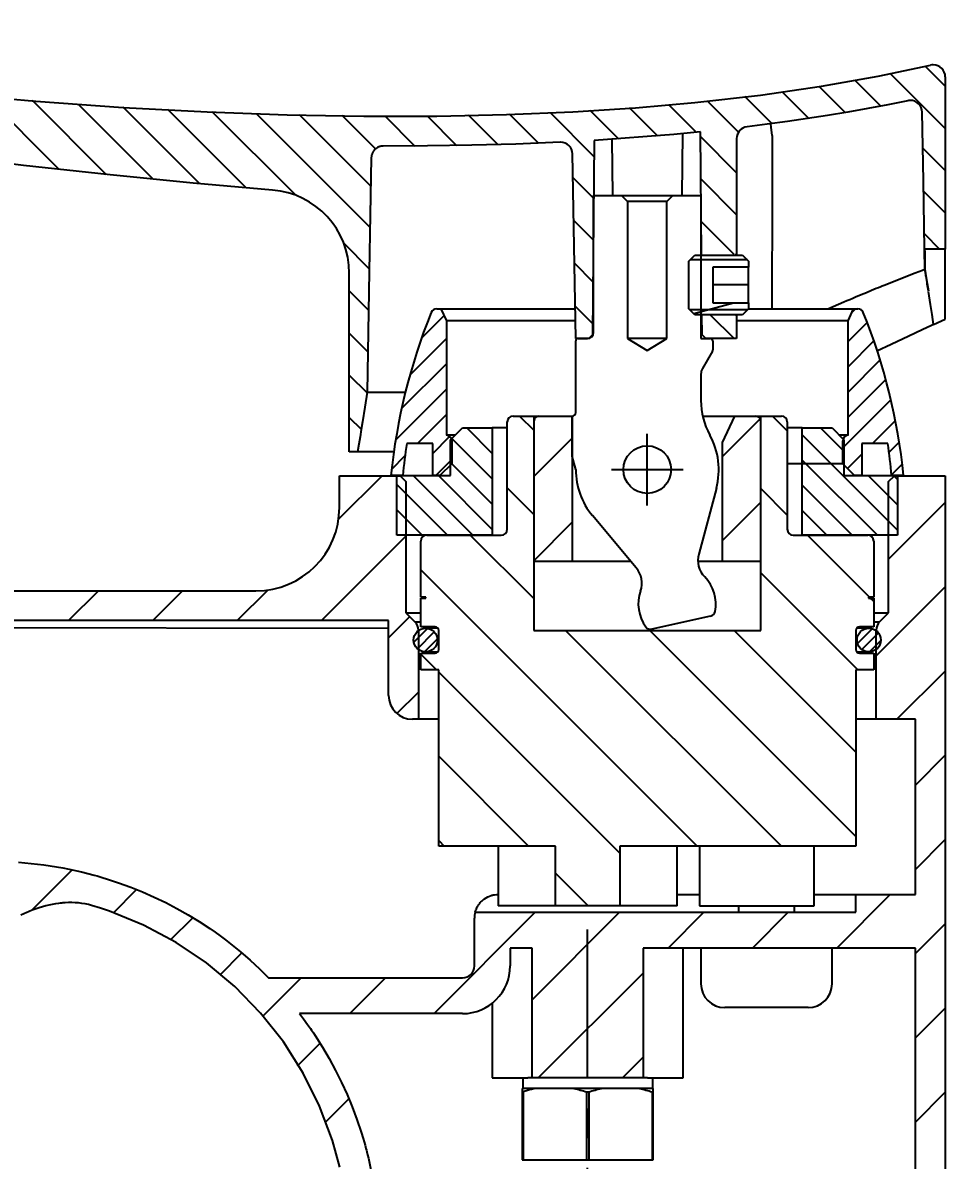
# Model space of a CAD drawing. Extents: x 0 to 1354, y 0 to 992.
# Drawn here: x 755.5 to 832.9, y 375.9 to 471.4 of the extents above; entities that cross this region are included whole.
import ezdxf

# ---------------------------------------------------------------- set-up
doc = ezdxf.new("R2010")
doc.units = 0
doc.header["$LTSCALE"] = 10
doc.header["$MEASUREMENT"] = 0
doc.header["$PDMODE"] = 3
doc.header["$PDSIZE"] = -10
doc.linetypes.add('CENTER', pattern=[2, 1.25, -0.25, 0.25, -0.25])
doc.layers.get('0').update_dxf_attribs({"linetype": 'CONTINUOUS'})
doc.layers.get('DEFPOINTS').update_dxf_attribs({"linetype": 'CONTINUOUS'})
for name, color, linetype in [('1', 7, 'CONTINUOUS'), ('DEF_LAYER_ASSEM_MEMBER', 7, 'CONTINUOUS'), ('DEFAULT_1', 7, 'CENTER')]:
    doc.layers.add(name, color=color, linetype=linetype)
doc.styles.add('Daelim Dimension', font='')
doc.styles.get('Daelim Dimension').set_extended_font_data('나눔고딕')
doc.dimstyles.new('DEFAULT', dxfattribs={"dimscale": 2, "dimtxt": 6, "dimasz": 2, "dimexe": 0, "dimexo": 2, "dimgap": 1, "dimtad": 1, "dimdec": 1, "dimzin": 9, "dimdsep": 46, "dimtxsty": 'Daelim Dimension', "dimcen": 0.5, "dimclrd": 5, "dimclre": 5, "dimclrt": 7, "dimadec": 1, "dimazin": 0, "dimtfac": 1, "dimtdec": 1, "dimtix": 1, "dimtmove": 0, "dimatfit": 3, "dimfxl": 1, "dimtolj": 1, "dimtzin": 1, "dimlwd": 9, "dimlwe": 9, "dimarcsym": 0})

# ---------------------------------------------------------------- blocks, each defined once
blk = doc.blocks.new('*D4')
at = {"color": 5, "lineweight": 9, "ltscale": 0.5, "transparency": 16777216}
for p, q in [((699.713, 471.394), (609.815, 471.394)), ((609.815, 467.394), (609.815, 316.775)), ((778.913, 312.775), (609.815, 312.775))]:
    blk.add_line(p, q, dxfattribs=at)
at = {"color": 5, "ltscale": 0.5, "transparency": 16777216}
for points in [[(609.149, 467.394), (610.482, 467.394), (609.815, 471.394)], [(609.149, 316.775), (610.482, 316.775), (609.815, 312.775)]]:
    blk.add_solid(points, dxfattribs=at)
at = {"layer": 'DEFPOINTS', "color": 0, "ltscale": 0.5, "transparency": 16777216}
for p in [(703.713, 471.394), (609.815, 312.775), (782.913, 312.775)]:
    blk.add_point(p, dxfattribs=at)
at = {"color": 7, "lineweight": -3, "ltscale": 0.5, "transparency": 16777216, "insert": (600.974, 392.085), "char_height": 12, "attachment_point": 5, "rotation": 90, "style": 'Daelim Dimension'}
blk.add_mtext('\\A1;158.6', dxfattribs=at)
blk = doc.blocks.new('*D5')
at = {"color": 5, "lineweight": 9, "ltscale": 0.5, "transparency": 16777216}
for p, q in [((690.623, 401.281), (649.23, 401.281)), ((649.23, 397.281), (649.23, 316.776)), ((778.913, 312.776), (649.23, 312.776))]:
    blk.add_line(p, q, dxfattribs=at)
at = {"color": 5, "ltscale": 0.5, "transparency": 16777216}
for points in [[(648.563, 397.281), (649.897, 397.281), (649.23, 401.281)], [(648.563, 316.776), (649.897, 316.776), (649.23, 312.776)]]:
    blk.add_solid(points, dxfattribs=at)
at = {"layer": 'DEFPOINTS', "color": 0, "ltscale": 0.5, "transparency": 16777216}
for p in [(694.623, 401.281), (649.23, 312.776), (782.913, 312.776)]:
    blk.add_point(p, dxfattribs=at)
at = {"color": 7, "lineweight": -3, "ltscale": 0.5, "transparency": 16777216, "insert": (640.389, 357.028), "char_height": 12, "attachment_point": 5, "rotation": 90, "style": 'Daelim Dimension'}
blk.add_mtext('\\A1;88.5', dxfattribs=at)

msp = doc.modelspace()

# ---------------------------------------------------------------- linework, layer by layer
for points in [[(705.883, 471.38), (715.156, 469.846), (724.097, 468.497), (732.71, 467.326), (740.997, 466.327), (748.965, 465.492), (756.616, 464.816), (763.954, 464.29), (770.985, 463.908), (777.711, 463.664), (784.138, 463.55), (790.268, 463.56), (796.107, 463.687), (801.658, 463.924), (806.925, 464.264), (811.913, 464.701)], [(811.913, 464.701), (817.408, 465.326), (822.531, 466.063), (827.289, 466.901), (831.689, 467.83)], [(776.471, 457.356), (769.803, 457.931), (762.841, 458.618), (755.581, 459.423), (748.018, 460.353), (740.148, 461.414), (731.969, 462.613), (723.475, 463.956), (714.663, 465.45), (705.53, 467.1)], [(828.266, 467.17), (832.913, 462.523)], [(831.23, 467.741), (832.913, 466.059)], [(832.913, 466.855), (832.913, 452.389)], [(822.328, 466.037), (824.508, 463.857)], [(825.303, 466.598), (827.502, 464.399)], [(752.41, 465.244), (758.541, 459.114)], [(816.061, 465.233), (818.363, 462.931)], [(819.194, 465.635), (821.462, 463.368)], [(756.299, 464.89), (762.52, 458.67)], [(760.173, 464.552), (766.423, 458.302)], [(763.912, 464.348), (770.326, 457.935)], [(767.651, 464.145), (774.229, 457.567)], [(803.103, 464.048), (805.497, 461.655)], [(806.395, 464.292), (808.78, 461.907)], [(809.687, 464.536), (812.022, 462.201)], [(812.927, 464.831), (815.56, 462.198)], [(829.778, 464.852), (828.099, 464.512), (826.417, 464.193), (824.733, 463.894), (823.048, 463.614), (821.362, 463.352), (819.673, 463.108), (817.984, 462.88), (816.293, 462.667)], [(771.39, 463.942), (778.417, 456.915)], [(775.119, 463.749), (784.655, 454.212)], [(778.709, 463.694), (784.716, 457.687)], [(782.299, 463.64), (785.124, 460.815)], [(785.888, 463.586), (788.425, 461.049)], [(789.44, 463.57), (791.92, 461.089)], [(792.881, 463.664), (795.376, 461.17)], [(796.322, 463.759), (798.789, 461.291)], [(799.763, 463.853), (803.441, 460.175)], [(831.184, 452.389), (831.083, 458.14), (830.983, 463.89)], [(812.366, 462.234), (810.141, 462.022), (807.913, 461.834), (805.684, 461.667), (803.453, 461.522)], [(810.876, 462.089), (810.806, 456.889)], [(812.456, 451.889), (812.366, 462.234)], [(818.384, 461.945), (818.301, 462.633), (818.282, 462.919)], [(800.594, 461.366), (796.892, 461.212), (793.185, 461.108), (789.475, 461.052), (785.76, 461.041)], [(803.453, 461.522), (803.311, 445.189)], [(805.019, 456.889), (804.956, 461.618)], [(812.369, 461.853), (815.413, 458.81)], [(815.413, 461.675), (815.413, 451.989)], [(818.384, 461.945), (818.383, 460.579), (818.382, 459.213), (818.38, 454.559), (818.377, 449.904), (818.376, 447.389)], [(785.76, 461.041), (785.663, 461.037), (785.567, 461.023), (785.52, 461.013), (785.473, 461), (785.427, 460.985), (785.381, 460.968), (785.293, 460.927), (785.209, 460.878), (785.169, 460.85), (785.131, 460.821), (785.093, 460.789), (785.058, 460.756), (784.992, 460.685), (784.933, 460.608), (784.92, 460.587), (784.906, 460.567), (784.894, 460.546), (784.882, 460.525), (784.859, 460.481), (784.839, 460.438), (784.821, 460.393), (784.805, 460.347), (784.798, 460.324), (784.791, 460.3), (784.785, 460.277), (784.78, 460.253), (784.764, 460.156), (784.757, 460.059)], [(801.913, 444.889), (801.642, 460.385)], [(831.036, 460.865), (832.913, 458.988)], [(784.757, 460.059), (784.674, 455.283), (784.591, 450.507), (784.502, 445.448), (784.414, 440.389)], [(801.677, 458.404), (803.411, 456.67)], [(812.401, 458.287), (815.413, 455.274)], [(803.413, 456.889), (805.763, 456.889)], [(803.413, 445.389), (803.413, 456.889)], [(805.763, 456.889), (806.051, 456.889), (806.838, 456.889), (807.913, 456.889)], [(805.763, 456.889), (806.263, 456.389)], [(807.913, 456.389), (807.088, 456.389), (806.484, 456.389), (806.263, 456.389)], [(806.263, 456.389), (806.263, 444.889)], [(807.913, 456.889), (808.988, 456.889), (809.775, 456.889), (810.063, 456.889)], [(809.563, 456.389), (809.342, 456.389), (808.738, 456.389), (807.913, 456.389)], [(809.563, 456.389), (810.063, 456.889)], [(809.563, 444.889), (809.563, 456.389)], [(810.063, 456.889), (812.413, 456.889)], [(812.413, 456.889), (812.413, 444.889)], [(831.098, 457.266), (832.913, 455.452)], [(801.74, 454.805), (803.38, 453.165)], [(812.432, 454.72), (815.171, 451.981)], [(831.161, 453.668), (832.44, 452.389)], [(782.449, 452.882), (784.595, 450.737)], [(811.413, 451.389), (811.913, 451.889)], [(811.913, 451.889), (815.913, 451.889)], [(815.413, 451.989), (815.313, 451.889)], [(815.413, 451.989), (815.413, 451.964), (815.413, 451.889)], [(815.913, 451.889), (816.413, 451.389)], [(832.913, 452.389), (831.184, 452.389)], [(831.184, 452.389), (831.184, 452.36), (831.184, 452.344), (831.185, 452.325), (831.185, 452.301), (831.186, 452.274), (831.187, 452.21), (831.188, 452.133), (831.189, 452.09), (831.19, 452.043), (831.19, 452.018), (831.191, 451.992), (831.191, 451.966), (831.191, 451.939), (831.193, 451.823), (831.196, 451.695), (831.198, 451.557), (831.201, 451.409), (831.201, 451.37), (831.202, 451.33), (831.203, 451.29), (831.204, 451.249), (831.205, 451.165), (831.206, 451.08), (831.21, 450.904), (831.213, 450.72)], [(831.213, 450.72), (831.184, 452.369)], [(832.913, 449.441), (832.913, 450.573), (832.913, 451.529), (832.913, 452.166), (832.913, 452.389)], [(801.802, 451.207), (803.35, 449.66)], [(811.413, 447.389), (811.413, 451.389)], [(816.313, 451.489), (811.513, 451.489)], [(816.413, 450.889), (813.413, 450.889)], [(813.413, 450.889), (813.413, 447.889)], [(816.413, 451.389), (816.413, 450.889)], [(816.413, 449.389), (816.413, 450.889)], [(823.073, 447.391), (824.415, 447.972), (824.647, 448.072), (824.9, 448.179), (825.146, 448.283), (825.387, 448.385), (825.853, 448.58), (826.3, 448.766), (826.726, 448.942), (827.131, 449.108), (827.326, 449.187), (827.515, 449.264), (827.608, 449.302), (827.699, 449.338), (827.788, 449.374), (827.883, 449.412), (829.327, 449.985), (830.376, 450.393), (831.005, 450.639), (831.213, 450.72)], [(831.212, 450.72), (831.354, 449.804), (831.496, 448.888)], [(831.41, 449.441), (831.385, 449.607), (831.359, 449.771), (831.334, 449.934), (831.309, 450.095), (831.297, 450.175), (831.284, 450.255), (831.278, 450.295), (831.272, 450.334), (831.266, 450.374), (831.26, 450.413), (831.236, 450.568), (831.212, 450.72)], [(782.913, 435.389), (782.913, 450.378)], [(782.913, 448.884), (784.534, 447.262)], [(816.413, 449.389), (813.413, 449.389)], [(816.413, 447.889), (816.413, 449.389)], [(831.496, 448.887), (831.41, 449.441)], [(831.935, 446.057), (831.804, 446.903), (831.673, 447.749), (831.502, 448.849)], [(832.913, 446.513), (832.913, 449.441)], [(811.807, 446.995), (815.145, 447.889)], [(813.413, 447.889), (816.413, 447.889)], [(816.413, 447.889), (816.413, 447.389)], [(788.974, 444.92), (790.866, 446.812)], [(790.249, 447.389), (790.596, 447.389)], [(790.596, 447.389), (790.856, 447.389), (791.628, 447.389), (792.889, 447.389), (794.601, 447.389), (796.712, 447.389), (799.16, 447.389), (801.87, 447.389)], [(790.596, 447.389), (791.063, 446.389)], [(801.865, 447.609), (803.319, 446.155)], [(811.913, 446.889), (811.413, 447.389)], [(816.313, 447.289), (811.513, 447.289)], [(815.913, 446.889), (811.913, 446.889)], [(812.515, 445.189), (812.5, 446.889)], [(813.192, 446.889), (815.192, 444.889)], [(815.313, 446.889), (815.413, 446.789)], [(815.413, 446.889), (815.413, 446.814), (815.413, 446.789)], [(815.413, 446.789), (815.413, 444.889)], [(816.413, 447.389), (815.913, 446.889)], [(816.412, 447.389), (818.927, 447.389), (821.099, 447.389), (822.863, 447.389), (824.164, 447.389), (824.961, 447.389), (825.229, 447.389)], [(824.763, 446.389), (825.229, 447.389)], [(825.094, 447.099), (825.384, 447.389)], [(825.229, 447.389), (825.576, 447.389)], [(801.887, 446.389), (799.28, 446.389), (796.929, 446.389), (794.902, 446.389), (793.26, 446.389), (792.052, 446.389), (791.312, 446.389), (791.063, 446.389)], [(791.063, 446.389), (791.063, 436.789)], [(824.763, 446.389), (824.551, 446.389), (823.923, 446.389), (822.893, 446.389), (821.488, 446.389), (819.742, 446.389), (817.7, 446.389), (815.412, 446.389)], [(824.763, 436.789), (824.763, 446.389)], [(824.763, 444.647), (826.365, 446.249)], [(831.94, 446.06), (831.88, 446.031), (831.696, 445.946), (831.397, 445.806), (830.985, 445.614), (829.869, 445.094), (828.377, 444.398), (827.181, 443.84)], [(831.935, 446.057), (832.913, 446.513)], [(782.913, 445.348), (784.473, 443.787)], [(788.002, 441.827), (791.063, 444.888)], [(803.008, 444.889), (801.913, 444.889)], [(802.113, 444.889), (802.913, 444.889)], [(803.311, 445.189), (803.008, 444.889)], [(803.311, 445.189), (803.371, 445.189)], [(806.263, 444.889), (807.913, 443.898)], [(807.913, 444.889), (807.088, 444.889), (806.484, 444.889), (806.263, 444.889)], [(807.913, 443.898), (809.563, 444.889)], [(809.563, 444.889), (809.342, 444.889), (808.738, 444.889), (807.913, 444.889)], [(812.413, 445.189), (812.515, 445.189)], [(812.413, 444.889), (813.213, 444.889)], [(812.817, 444.889), (812.515, 445.189)], [(813.913, 444.889), (812.817, 444.889)], [(815.413, 444.889), (813.913, 444.889)], [(801.913, 438.689), (801.913, 444.689)], [(813.413, 444.689), (813.413, 443.943)], [(824.763, 442.525), (826.93, 444.693)], [(813.386, 443.843), (812.547, 442.389)], [(824.763, 440.404), (827.452, 443.093)], [(787.302, 439.006), (791.063, 442.766)], [(782.913, 441.813), (784.403, 440.322)], [(812.413, 441.889), (812.413, 439.698)], [(824.763, 438.283), (827.928, 441.448)], [(784.414, 440.389), (784.214, 439.141), (784.014, 437.892), (783.914, 437.267), (783.814, 436.641), (783.714, 436.015), (783.613, 435.389)], [(784.414, 440.389), (784.414, 440.389)], [(784.414, 440.389), (784.591, 440.389), (785.111, 440.389), (785.961, 440.389), (787.64, 440.389)], [(786.806, 436.389), (791.063, 440.645)], [(824.313, 435.711), (828.355, 439.753)], [(782.913, 438.277), (783.915, 437.274)], [(788.628, 436.089), (791.063, 438.524)], [(796.663, 438.389), (798.388, 438.389)], [(797.207, 438.389), (798.388, 437.208)], [(798.388, 438.389), (798.495, 438.389), (798.813, 438.389)], [(798.388, 438.389), (798.388, 420.389)], [(798.813, 438.389), (801.613, 438.389)], [(801.613, 435.009), (801.613, 438.389)], [(801.613, 438.389), (801.613, 426.189)], [(812.557, 438.389), (815.246, 438.389)], [(814.213, 436.173), (815.246, 438.389)], [(815.246, 438.389), (817.013, 438.389)], [(817.012, 438.389), (817.331, 438.389), (817.438, 438.389)], [(817.438, 438.389), (819.163, 438.389)], [(817.438, 420.389), (817.438, 438.389)], [(818.42, 438.389), (819.663, 437.146)], [(791.413, 436.389), (792.413, 437.389)], [(792.413, 437.389), (794.913, 437.389)], [(792.762, 437.389), (794.913, 435.238)], [(794.883, 437.389), (794.913, 437.36)], [(796.163, 437.389), (795.229, 437.389), (794.913, 437.389)], [(794.913, 437.389), (794.913, 428.389)], [(796.163, 428.889), (796.163, 437.889)], [(798.413, 426.189), (798.413, 437.989)], [(814.213, 435.001), (817.374, 438.162)], [(817.413, 437.989), (817.413, 426.189)], [(820.913, 437.389), (820.596, 437.389), (819.662, 437.389)], [(819.663, 437.889), (819.663, 428.889)], [(820.913, 437.389), (823.413, 437.389)], [(820.913, 428.389), (820.913, 437.389)], [(822.46, 437.389), (824.413, 435.437)], [(823.413, 437.389), (824.413, 436.389)], [(826.812, 436.089), (828.73, 438.007)], [(789.913, 435.252), (791.334, 436.674)], [(791.813, 436.789), (791.251, 436.789), (791.063, 436.789)], [(791.413, 433.389), (791.413, 436.389)], [(791.513, 436.292), (791.513, 434.389)], [(791.527, 436.503), (794.913, 433.117)], [(798.413, 433.343), (801.613, 436.543)], [(807.913, 430.889), (807.913, 436.889)], [(820.913, 436.815), (828.913, 428.815)], [(824.763, 436.789), (824.574, 436.789), (824.012, 436.789)], [(824.313, 434.389), (824.313, 436.292)], [(824.413, 436.389), (824.413, 433.389)], [(783.613, 435.389), (782.913, 435.389)], [(786.685, 435.389), (785.237, 435.389), (784.336, 435.389), (783.795, 435.389), (783.613, 435.389)], [(789.913, 436.089), (787.737, 436.089)], [(789.913, 433.389), (789.913, 436.089)], [(814.213, 426.189), (814.213, 436.173)], [(825.913, 436.089), (825.913, 433.389)], [(828.088, 436.089), (825.913, 436.089)], [(828.198, 435.354), (829.049, 436.205)], [(786.47, 433.931), (787.587, 435.048)], [(790.171, 433.389), (791.513, 434.731)], [(791.513, 434.389), (790.513, 433.389)], [(791.413, 434.496), (794.913, 430.996)], [(801.913, 433.889), (801.613, 435.009)], [(824.313, 434.389), (824.008, 434.389), (823.106, 434.389), (821.639, 434.389), (819.662, 434.389)], [(820.913, 434.694), (827.218, 428.389)], [(825.313, 433.389), (824.313, 434.389)], [(824.712, 433.989), (825.913, 435.19)], [(801.913, 433.889), (801.913, 433.889)], [(804.913, 433.889), (810.913, 433.889)], [(828.408, 433.443), (829.308, 434.342)], [(782.017, 429.729), (785.663, 433.375)], [(782.086, 433.375), (787.176, 433.375)], [(782.086, 430.715), (782.086, 433.375)], [(787.413, 433.389), (786.413, 433.389)], [(786.913, 433.389), (791.413, 433.389)], [(786.913, 428.389), (786.913, 433.389)], [(786.913, 432.632), (791.155, 428.389)], [(787.176, 433.376), (787.663, 432.889)], [(787.176, 433.376), (787.176, 433.375)], [(787.663, 432.889), (787.663, 421.879)], [(788.277, 433.389), (793.277, 428.389)], [(790.513, 433.389), (789.913, 433.389)], [(790.398, 433.389), (794.913, 428.874)], [(820.913, 432.573), (825.096, 428.389)], [(824.413, 433.389), (828.913, 433.389)], [(825.913, 433.389), (825.313, 433.389)], [(826.46, 433.389), (828.913, 430.937)], [(828.163, 432.889), (828.649, 433.376)], [(828.163, 421.879), (828.163, 432.889)], [(829.413, 433.389), (828.413, 433.389)], [(828.582, 433.389), (828.913, 433.058)], [(828.649, 433.375), (828.649, 433.376)], [(828.649, 433.375), (832.913, 433.375)], [(828.913, 433.389), (828.913, 428.389)], [(796.163, 432.362), (798.388, 430.137)], [(813.708, 432.336), (812.227, 426.808)], [(817.438, 432.3), (819.663, 430.075)], [(814.213, 427.93), (817.413, 431.13)], [(828.163, 426.377), (832.913, 431.127)], [(786.913, 430.51), (789.034, 428.389)], [(806.995, 425.648), (803.316, 430.032)], [(820.913, 430.451), (822.975, 428.389)], [(798.413, 426.272), (801.613, 429.472)], [(780.574, 421.215), (787.663, 428.304)], [(794.913, 428.389), (786.913, 428.389)], [(788.913, 423.189), (788.913, 427.889)], [(789.413, 428.389), (795.663, 428.389)], [(793.064, 428.389), (798.388, 423.066)], [(820.163, 428.389), (826.413, 428.389)], [(828.913, 428.389), (820.913, 428.389)], [(821.349, 428.389), (826.549, 423.189)], [(826.913, 427.889), (826.913, 423.189)], [(801.613, 426.189), (798.413, 426.189)], [(806.541, 426.189), (801.613, 426.189)], [(814.213, 426.189), (812.162, 426.189)], [(817.413, 426.189), (814.213, 426.189)], [(788.913, 425.47), (812.093, 402.289)], [(817.438, 425.229), (825.578, 417.089)], [(827.113, 418.256), (832.913, 424.056)], [(746.749, 423.715), (775.086, 423.715)], [(759.361, 421.215), (761.861, 423.715)], [(766.432, 421.215), (768.932, 423.715)], [(773.503, 421.215), (776.073, 423.785)], [(789.339, 423.189), (788.913, 423.189)], [(788.913, 420.689), (788.913, 423.089)], [(788.913, 423.089), (789.339, 423.089)], [(789.339, 423.089), (789.339, 423.189)], [(826.913, 423.189), (826.487, 423.189)], [(826.487, 423.189), (826.487, 423.089)], [(826.487, 423.089), (826.913, 423.089)], [(826.568, 423.17), (826.913, 422.825)], [(826.913, 423.089), (826.913, 420.689)], [(786.213, 421.215), (748.893, 421.215)], [(786.213, 419.783), (787.984, 421.554)], [(786.213, 414.935), (786.213, 421.215)], [(787.663, 421.879), (787.978, 421.879), (788.913, 421.879)], [(787.663, 421.879), (788.42, 421.115)], [(788.42, 421.115), (788.543, 421.115), (788.913, 421.115)], [(813.22, 421.596), (808.298, 420.505)], [(826.912, 421.879), (827.848, 421.879), (828.163, 421.879)], [(826.913, 421.115), (827.282, 421.115), (827.406, 421.115)], [(827.406, 421.115), (828.163, 421.879)], [(748.892, 420.643), (786.213, 420.597)], [(788.33, 419.406), (789.496, 420.572)], [(788.631, 418.858), (790.044, 420.271)], [(788.713, 420.408), (788.713, 412.936)], [(788.713, 420.408), (788.713, 420.408)], [(790.113, 420.689), (788.913, 420.689)], [(790.336, 420.589), (789.57, 420.589), (789.313, 420.589)], [(790.413, 418.789), (790.413, 420.389)], [(798.388, 420.389), (817.438, 420.389)], [(801.064, 420.389), (819.164, 402.289)], [(808.136, 420.389), (825.413, 403.112)], [(815.207, 420.389), (825.413, 410.183)], [(825.413, 420.389), (825.413, 418.789)], [(826.513, 420.589), (826.255, 420.589), (825.489, 420.589)], [(825.556, 419.297), (826.805, 420.545)], [(826.913, 420.689), (825.713, 420.689)], [(825.904, 418.796), (827.306, 420.198)], [(827.113, 412.936), (827.113, 420.408)], [(827.113, 420.408), (827.113, 420.408)], [(789.215, 418.594), (790.308, 419.687)], [(826.546, 418.59), (827.512, 419.556)], [(788.913, 418.489), (790.113, 418.489)], [(788.913, 417.089), (788.913, 418.489)], [(788.913, 418.399), (790.222, 417.089)], [(789.313, 418.589), (789.57, 418.589), (790.336, 418.589)], [(825.489, 418.589), (826.255, 418.589), (826.513, 418.589)], [(825.713, 418.489), (826.913, 418.489)], [(826.913, 418.489), (826.913, 417.089)], [(790.413, 417.089), (788.913, 417.089)], [(790.413, 402.289), (790.413, 417.089)], [(790.413, 416.899), (805.605, 401.706)], [(826.913, 417.089), (825.413, 417.089)], [(825.413, 417.089), (825.413, 402.289)], [(828.863, 412.936), (832.913, 416.985)], [(786.915, 413.414), (788.713, 415.212)], [(788.713, 412.936), (788.213, 412.936)], [(790.413, 412.936), (789.143, 412.936), (788.713, 412.936)], [(827.113, 412.936), (826.683, 412.936), (825.412, 412.936)], [(830.413, 412.936), (827.113, 412.936)], [(830.413, 398.236), (830.413, 412.936)], [(790.413, 409.828), (797.951, 402.289)], [(830.413, 407.414), (832.913, 409.914)], [(790.413, 402.756), (790.88, 402.289)], [(800.22, 402.289), (790.413, 402.289)], [(795.413, 402.289), (795.413, 397.289)], [(800.22, 397.289), (800.22, 402.289)], [(825.413, 402.289), (805.605, 402.289)], [(805.605, 402.289), (805.605, 397.289)], [(810.413, 397.289), (810.413, 402.289)], [(812.29, 402.289), (812.29, 397.289)], [(821.914, 397.289), (821.914, 402.289)], [(830.413, 400.343), (832.913, 402.843)], [(755.166, 400.942), (755.699, 400.894), (756.232, 400.841), (756.763, 400.78), (757.293, 400.712), (757.823, 400.636), (758.351, 400.551), (758.878, 400.458), (759.404, 400.356), (760.453, 400.124), (761.497, 399.857), (761.757, 399.784), (762.017, 399.709), (762.277, 399.632), (762.536, 399.553), (763.052, 399.388), (763.563, 399.215), (764.573, 398.846), (765.568, 398.444), (766.547, 398.01), (767.51, 397.546), (768.457, 397.05), (769.389, 396.522), (770.305, 395.963), (771.206, 395.372), (771.65, 395.064), (772.09, 394.749), (772.524, 394.426), (772.952, 394.096), (773.789, 393.418), (774.6, 392.715), (775.385, 391.988), (776.146, 391.236)], [(756.247, 396.888), (759.659, 400.3)], [(800.22, 400.02), (802.951, 397.289)], [(763.122, 396.692), (765.074, 398.643)], [(793.476, 396.736), (793.505, 396.836), (793.538, 396.931), (793.574, 397.022), (793.614, 397.109), (793.656, 397.192), (793.702, 397.272), (793.726, 397.31), (793.751, 397.348), (793.776, 397.384), (793.801, 397.42), (793.853, 397.488), (793.907, 397.552), (793.963, 397.613), (794.02, 397.671), (794.079, 397.726), (794.14, 397.778), (794.171, 397.803), (794.202, 397.828), (794.234, 397.851), (794.265, 397.874), (794.395, 397.957), (794.529, 398.03), (794.667, 398.091), (794.809, 398.142), (794.881, 398.164), (794.954, 398.182), (794.992, 398.191), (795.029, 398.198), (795.067, 398.205), (795.104, 398.212), (795.257, 398.229), (795.413, 398.236)], [(810.414, 398.236), (811.357, 398.236), (812.291, 398.236)], [(821.914, 398.236), (823.415, 398.236), (824.515, 398.236), (825.187, 398.236), (825.413, 398.236)], [(823.805, 393.736), (828.305, 398.236)], [(825.413, 396.736), (825.413, 398.236)], [(825.413, 398.236), (830.413, 398.236)], [(761.298, 397.315), (761.026, 397.386), (760.753, 397.444), (760.478, 397.489), (760.203, 397.521), (759.926, 397.541), (759.648, 397.551), (759.369, 397.549), (759.089, 397.537), (759.018, 397.532), (758.948, 397.527), (758.878, 397.521), (758.809, 397.514), (758.669, 397.499), (758.531, 397.482), (758.255, 397.442), (757.982, 397.392), (757.71, 397.335), (757.441, 397.27), (757.173, 397.197), (756.907, 397.118), (756.643, 397.031), (756.38, 396.938), (756.249, 396.889), (756.119, 396.838), (755.989, 396.786), (755.86, 396.732), (755.351, 396.503)], [(782.125, 375.348), (781.508, 377.584), (780.42, 380.479), (779.043, 383.246), (777.388, 385.858), (775.473, 388.284), (773.318, 390.501), (770.946, 392.484), (768.383, 394.212), (765.655, 395.668), (762.793, 396.837), (762.048, 397.086), (761.298, 397.315)], [(761.298, 397.315), (761.298, 397.315)], [(800.22, 397.289), (798.629, 397.289), (797.285, 397.289), (796.265, 397.289), (795.629, 397.289), (795.413, 397.289)], [(805.605, 397.289), (800.22, 397.289)], [(810.413, 397.289), (810.197, 397.289), (809.56, 397.289), (808.541, 397.289), (807.197, 397.289), (805.605, 397.289)], [(812.29, 397.289), (812.525, 397.289), (813.209, 397.289), (814.273, 397.289), (815.615, 397.289), (817.102, 397.289), (818.589, 397.289), (819.93, 397.289), (820.995, 397.289), (821.678, 397.289), (821.914, 397.289)], [(815.563, 397.289), (815.563, 396.736)], [(820.263, 396.736), (820.263, 397.289)], [(767.916, 394.415), (769.783, 396.282)], [(790.021, 388.235), (798.521, 396.736)], [(793.413, 392.235), (793.413, 396.236)], [(793.476, 396.736), (825.413, 396.736)], [(798.256, 389.399), (805.592, 396.736)], [(809.663, 393.736), (812.663, 396.736)], [(816.734, 393.736), (819.734, 396.736)], [(830.413, 393.272), (832.913, 395.772)], [(772.068, 391.496), (773.897, 393.325)], [(798.256, 393.736), (796.413, 393.736)], [(796.413, 393.736), (796.413, 392.235)], [(798.256, 382.836), (798.256, 393.736)], [(830.413, 393.736), (807.57, 393.736)], [(807.57, 393.736), (807.57, 382.836)], [(810.913, 382.836), (810.913, 393.736)], [(812.413, 393.736), (812.413, 390.735)], [(823.413, 390.735), (823.413, 393.736)], [(830.413, 368.933), (830.413, 393.736)], [(798.763, 382.836), (807.57, 391.642)], [(775.623, 387.98), (778.879, 391.236)], [(776.146, 391.236), (792.413, 391.236)], [(782.95, 388.235), (785.95, 391.236)], [(794.913, 389.113), (794.913, 382.836)], [(817.913, 388.736), (816.573, 388.736), (815.438, 388.736), (814.679, 388.736), (814.413, 388.736)], [(821.413, 388.736), (821.146, 388.736), (820.388, 388.736), (819.252, 388.736), (817.913, 388.736)], [(830.413, 386.201), (832.913, 388.701)], [(792.413, 388.235), (778.742, 388.235)], [(778.742, 388.235), (779.081, 387.783), (779.414, 387.324), (779.495, 387.208), (779.577, 387.092), (779.658, 386.975), (779.738, 386.858), (779.898, 386.622), (780.055, 386.386), (780.66, 385.43), (781.23, 384.457), (781.764, 383.469), (782.263, 382.463), (782.727, 381.442), (783.157, 380.405), (783.551, 379.351), (783.91, 378.281), (784.075, 377.739), (784.232, 377.194), (784.27, 377.057), (784.307, 376.919), (784.344, 376.782), (784.38, 376.645), (784.45, 376.37), (784.517, 376.095), (784.761, 374.992)], [(778.58, 383.865), (780.46, 385.746)], [(805.834, 382.836), (807.57, 384.571)], [(794.913, 382.836), (795.263, 382.836), (796.283, 382.836), (797.884, 382.836)], [(798.256, 382.836), (798.158, 382.836), (797.884, 382.836)], [(807.57, 382.836), (798.256, 382.836)], [(807.941, 382.836), (807.667, 382.836), (807.57, 382.836)], [(807.941, 382.836), (809.542, 382.836), (810.562, 382.836), (810.913, 382.836)], [(780.891, 379.106), (782.874, 381.088)], [(830.413, 379.13), (832.913, 381.63)]]:
    msp.add_lwpolyline(points)
for points, knots in [([(832.913, 466.855), (832.913, 467.407), (832.465, 467.855), (831.913, 467.855), (831.837, 467.855), (831.762, 467.847), (831.689, 467.83)], [0, 0, 0, 0, 1, 1, 1, 2, 2, 2, 2]), ([(830.983, 463.89), (830.973, 464.443), (830.518, 464.882), (829.966, 464.873), (829.903, 464.872), (829.84, 464.865), (829.778, 464.852)], [0, 0, 0, 0, 1, 1, 1, 2, 2, 2, 2]), ([(801.642, 460.385), (801.633, 460.937), (801.177, 461.377), (800.625, 461.367), (800.615, 461.367), (800.604, 461.367), (800.594, 461.366)], [0, 0, 0, 0, 1, 1, 1, 2, 2, 2, 2]), ([(805.913, 433.889), (805.913, 432.784), (806.808, 431.889), (807.913, 431.889), (809.017, 431.889), (809.913, 432.784), (809.913, 433.889), (809.913, 434.994), (809.017, 435.889), (807.913, 435.889), (806.808, 435.889), (805.913, 434.994), (805.913, 433.889)], [0, 0, 0, 0, 1, 1, 1, 2, 2, 2, 3, 3, 3, 4, 4, 4, 4]), ([(788.313, 419.589), (788.313, 419.037), (788.76, 418.589), (789.313, 418.589), (789.865, 418.589), (790.313, 419.037), (790.313, 419.589), (790.313, 420.141), (789.865, 420.589), (789.313, 420.589), (788.76, 420.589), (788.313, 420.141), (788.313, 419.589)], [0, 0, 0, 0, 1, 1, 1, 2, 2, 2, 3, 3, 3, 4, 4, 4, 4]), ([(825.513, 419.589), (825.513, 419.037), (825.96, 418.589), (826.513, 418.589), (827.065, 418.589), (827.513, 419.037), (827.513, 419.589), (827.513, 420.141), (827.065, 420.589), (826.513, 420.589), (825.96, 420.589), (825.513, 420.141), (825.513, 419.589)], [0, 0, 0, 0, 1, 1, 1, 2, 2, 2, 3, 3, 3, 4, 4, 4, 4])]:
    msp.add_open_spline(points, degree=3, knots=knots)
for points in [[(816.293, 462.667), (815.791, 462.607), (815.413, 462.181), (815.413, 461.675)], [(782.913, 450.378), (782.913, 454.028), (780.109, 457.065), (776.471, 457.356)], [(789.785, 447.076), (788.02, 442.696), (786.885, 438.088), (786.413, 433.389)], [(790.249, 447.389), (790.045, 447.389), (789.861, 447.265), (789.785, 447.076)], [(826.04, 447.076), (825.964, 447.265), (825.78, 447.389), (825.576, 447.389)], [(829.413, 433.389), (828.941, 438.088), (827.805, 442.696), (826.04, 447.076)], [(802.113, 444.889), (802.002, 444.889), (801.913, 444.799), (801.913, 444.689)], [(802.913, 444.889), (803.189, 444.889), (803.413, 445.113), (803.413, 445.389)], [(813.413, 444.689), (813.413, 444.799), (813.323, 444.889), (813.213, 444.889)], [(813.386, 443.843), (813.404, 443.873), (813.413, 443.907), (813.413, 443.943)], [(812.547, 442.389), (812.459, 442.237), (812.413, 442.065), (812.413, 441.889)], [(812.413, 439.698), (812.413, 438.682), (812.671, 437.683), (813.163, 436.794)], [(796.663, 438.389), (796.387, 438.389), (796.163, 438.165), (796.163, 437.889)], [(798.813, 438.389), (798.592, 438.389), (798.413, 438.21), (798.413, 437.989)], [(801.613, 438.389), (801.778, 438.389), (801.913, 438.523), (801.913, 438.689)], [(817.413, 437.989), (817.413, 438.21), (817.234, 438.389), (817.013, 438.389)], [(819.663, 437.889), (819.663, 438.165), (819.439, 438.389), (819.163, 438.389)], [(791.513, 436.292), (791.513, 436.548), (791.318, 436.763), (791.063, 436.789)], [(813.708, 432.336), (814.11, 433.837), (813.915, 435.434), (813.163, 436.794)], [(824.763, 436.789), (824.507, 436.763), (824.313, 436.548), (824.313, 436.292)], [(787.737, 436.089), (787.594, 435.194), (787.486, 434.293), (787.413, 433.389)], [(828.413, 433.389), (828.339, 434.293), (828.231, 435.194), (828.088, 436.089)], [(801.913, 433.889), (801.913, 432.478), (802.41, 431.113), (803.316, 430.032)], [(775.086, 423.715), (778.952, 423.715), (782.086, 426.849), (782.086, 430.715)], [(795.663, 428.389), (795.939, 428.389), (796.163, 428.613), (796.163, 428.889)], [(819.663, 428.889), (819.663, 428.613), (819.887, 428.389), (820.163, 428.389)], [(789.413, 428.389), (789.137, 428.389), (788.913, 428.165), (788.913, 427.889)], [(826.913, 427.889), (826.913, 428.165), (826.689, 428.389), (826.413, 428.389)], [(812.227, 426.808), (812.044, 426.125), (812.236, 425.395), (812.732, 424.89)], [(807.348, 423.696), (807.584, 424.364), (807.45, 425.106), (806.995, 425.648)], [(813.602, 421.988), (813.808, 423.04), (813.482, 424.125), (812.732, 424.89)], [(807.348, 423.696), (806.991, 422.686), (807.155, 421.565), (807.786, 420.699)], [(813.22, 421.596), (813.414, 421.639), (813.564, 421.793), (813.602, 421.988)], [(788.713, 420.408), (788.713, 420.673), (788.607, 420.928), (788.42, 421.115)], [(827.406, 421.115), (827.218, 420.928), (827.113, 420.673), (827.113, 420.408)], [(790.413, 420.389), (790.413, 420.555), (790.278, 420.689), (790.113, 420.689)], [(807.786, 420.699), (807.903, 420.538), (808.104, 420.462), (808.298, 420.505)], [(825.713, 420.689), (825.547, 420.689), (825.413, 420.555), (825.413, 420.389)], [(790.113, 418.489), (790.278, 418.489), (790.413, 418.623), (790.413, 418.789)], [(825.413, 418.789), (825.413, 418.623), (825.547, 418.489), (825.713, 418.489)], [(786.213, 414.935), (786.213, 413.831), (787.108, 412.936), (788.213, 412.936)], [(793.476, 396.736), (793.434, 396.572), (793.413, 396.404), (793.413, 396.236)], [(792.413, 388.235), (794.622, 388.235), (796.413, 390.026), (796.413, 392.235)], [(792.413, 391.236), (792.965, 391.236), (793.413, 391.683), (793.413, 392.235)], [(812.413, 390.735), (812.413, 389.631), (813.308, 388.736), (814.413, 388.736)], [(821.413, 388.736), (822.517, 388.736), (823.413, 389.631), (823.413, 390.735)]]:
    msp.add_open_spline(points, degree=3)
at = {"layer": '1'}
msp.add_line((832.913, 433.375), (832.913, 312.776), dxfattribs=at)
at = {"layer": 'DEF_LAYER_ASSEM_MEMBER', "color": 7, "linetype": 'Continuous'}
for p, q in [((797.463, 382.836), (797.463, 381.953)), ((808.363, 382.836), (808.363, 381.953)), ((797.413, 381.953), (797.413, 375.953)), ((808.413, 381.953), (797.413, 381.953)), ((808.413, 375.953), (808.413, 381.953)), ((797.502, 381.664), (797.413, 381.664)), ((797.502, 381.664), (797.502, 375.953)), ((802.824, 381.664), (802.824, 375.953)), ((802.824, 381.664), (803.002, 381.664)), ((803.002, 381.664), (803.002, 375.953)), ((808.324, 381.664), (808.324, 375.953)), ((797.413, 375.953), (808.413, 375.953))]:
    msp.add_line(p, q, dxfattribs=at)
for centre, radius, start, end in [((800.628, 372.281), 9.889, 102.02379, 106.23541), ((801.131, 370.513), 11.727, 106.18135, 108.02968)]:
    msp.add_arc(centre, radius, start, end, dxfattribs=at)
for points, start_tangent, end_tangent in [([(801.757, 381.953), (802.824, 381.664)], (0.978331, -0.207046), (0.950998, -0.309196)), ([(803.002, 381.664), (804.068, 381.953)], (0.950998, 0.309196), (0.978331, 0.207046)), ([(807.257, 381.953), (808.324, 381.664)], (0.978331, -0.207046), (0.950998, -0.309196))]:
    msp.add_spline(points, degree=3, dxfattribs=dict(at, start_tangent=start_tangent, end_tangent=end_tangent))
at = {"layer": 'DEFAULT_1', "color": 1, "linetype": 'CENTER'}
msp.add_line((802.913, 342.783), (802.913, 396.953), dxfattribs=at)

# ---------------------------------------------------------------- dimensions: what is measured, and where the dimension line sits
at = {"color": 5, "lineweight": -3, "ltscale": 0.5}
for base, p1, p2, picture, middle in [((609.815, 312.775), (703.713, 471.394), (782.913, 312.775), '*D4', (609.815, 392.085)), ((649.23, 312.776), (694.623, 401.281), (782.913, 312.776), '*D5', (649.23, 357.028))]:
    dim = msp.add_linear_dim(base=base, p1=p1, p2=p2, angle=90, dimstyle='DEFAULT', dxfattribs=at)
    dim.commit()
    dim.dimension.update_dxf_attribs({"geometry": picture, "text_midpoint": middle, "dimtype": 160})

doc.saveas('drawing.dxf')
